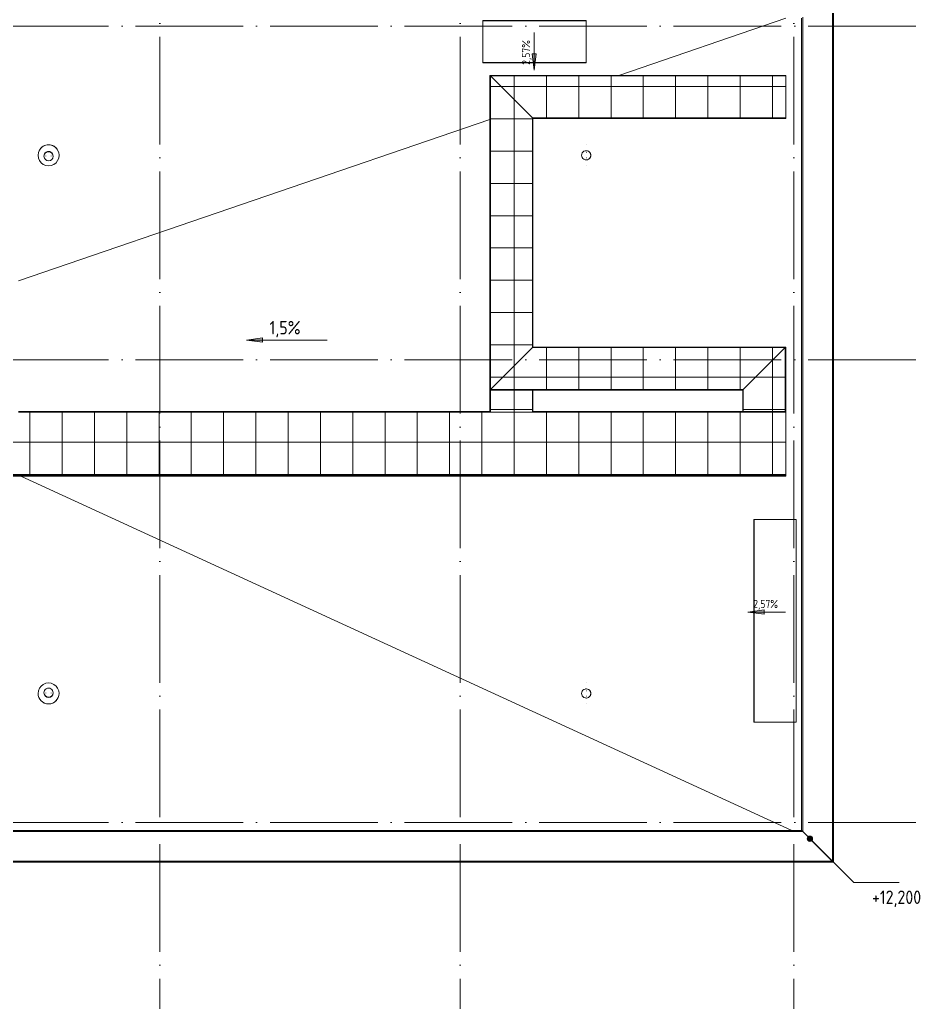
# Model space of a CAD drawing. Header units: millimetres. Extents: x -88595 to 880822, y -1054509 to -148035.
# Drawn here: x 556376 to 573116, y -286192 to -267932 of the extents above; entities that cross this region are included whole.
import ezdxf

# ---------------------------------------------------------------- set-up
doc = ezdxf.new("R2010")
doc.units = ezdxf.units.MM
doc.linetypes.add('ADSK_Линия сетки', pattern=[25, 20, -2.5, 0, -2.5])
for name, color, linetype, lineweight in [('Крыша', 7, 'Continuous', 9), ('Оборудование', 7, 'Continuous', 18), ('Ограждение', 7, 'Continuous', 9), ('Оси', 7, 'Continuous', 9), ('Отметки', 7, 'Continuous', 9), ('Размеры', 7, 'Continuous', 9), ('Стены внутренние', 7, 'Continuous', 18), ('Стены наружные', 7, 'Continuous', 18)]:
    doc.layers.add(name, color=color, linetype=linetype, lineweight=lineweight)
doc.styles.add('GOST Common_2', font='GOST_Common.ttf', dxfattribs={"width": 0.9, "height": 350})
doc.styles.add('GOST Common_5', font='GOST_Common.ttf', dxfattribs={"width": 0.9, "height": 5})
pattern_1 = [(0, (548766.5, 663825.2), (0, 600), []), (90, (548766.5, 663825.2), (-600, 4e-14), [])]

# ---------------------------------------------------------------- blocks, each defined once
blk = doc.blocks.new('Кровля')
at = {"layer": 'Ограждение'}
h = blk.add_hatch(dxfattribs=at)
h.set_pattern_fill('FP_74', color=256, style=0, pattern_type=2)
h.set_pattern_definition([(0, (562717.2, 663825.2), (0, 600), []), (90, (562717.2, 663825.2), (-424.264, 3e-14), [])])
h.paths.add_polyline_path([(577382, 651622), (577392, 651632), (577392, 657460), (577382, 657470), (577382, 651632)])
h = blk.add_hatch(dxfattribs=at)
h.set_pattern_fill('FP_77', color=256, style=0, pattern_type=2)
h.set_pattern_definition([(0, (548766.5, 661004.54), (0, 424.264), []), (90, (548766.5, 661004.54), (-600, 4e-14), [])])
h.paths.add_polyline_path([(582806, 657460), (582882, 657460), (582882, 657470), (577382, 657470), (577392, 657460), (582434, 657460)])
h = blk.add_hatch(dxfattribs=at)
h.set_pattern_fill('FP_25', color=256, style=0, pattern_type=2)
h.set_pattern_definition(pattern_1)
h.paths.add_polyline_path([(577392, 651632), (578172, 652412), (578172, 656680), (577392, 657460), (577392, 651796)])
h = blk.add_hatch(dxfattribs=at)
h.set_pattern_fill('FP_18', color=256, style=0, pattern_type=2)
h.set_pattern_definition(pattern_1)
h.paths.add_polyline_path([(582062, 656680), (582882, 656680), (582882, 657460), (577392, 657460), (578172, 656680), (581690, 656680)])
h = blk.add_hatch(dxfattribs=at)
h.set_pattern_fill('FP_75', color=256, style=0, pattern_type=2)
h.set_pattern_definition([(0, (563831.2, 663825.2), (0, 600), []), (90, (563831.2, 663825.2), (-424.264, 3e-14), [])])
h.paths.add_polyline_path([(578172, 652412), (578182, 652422), (578182, 656670), (578172, 656680), (578172, 652422)])
h = blk.add_hatch(dxfattribs=at)
h.set_pattern_fill('FP_76', color=256, style=0, pattern_type=2)
h.set_pattern_definition([(0, (548766.5, 659890.54), (0, 424.264), []), (90, (548766.5, 659890.54), (-600, 4e-14), [])])
h.paths.add_polyline_path([(582882, 656670), (582882, 656680), (578172, 656680), (578182, 656670), (582806, 656670)])
h = blk.add_hatch(dxfattribs=at)
h.set_pattern_fill('FP_25', color=256, style=0, pattern_type=2)
h.set_pattern_definition(pattern_1)
h.paths.add_polyline_path([(580573, 651632), (582092, 651632), (582872, 652412), (578172, 652412), (577392, 651632), (580201, 651632)])
h = blk.add_hatch(dxfattribs=at)
h.set_pattern_fill('FP_73', color=256, style=0, pattern_type=2)
h.set_pattern_definition([(0, (548766.5, 658480.84), (0, 424.264), []), (90, (548766.5, 658480.84), (-600, 4e-14), [])])
h.paths.add_polyline_path([(580945, 652412), (582872, 652412), (582882, 652422), (578182, 652422), (578172, 652412), (580573, 652412)])
h = blk.add_hatch(dxfattribs=at)
h.set_pattern_fill('FP_18', color=256, style=0, pattern_type=2)
h.set_pattern_definition(pattern_1)
h.paths.add_polyline_path([(582649, 651222), (582872, 651222), (582872, 652412), (582092, 651632), (582092, 651222), (582614, 651222)])
h = blk.add_hatch(dxfattribs=at)
h.set_pattern_fill('FP_71', color=256, style=0, pattern_type=2)
h.set_pattern_definition([(0, (566181.2, 663825.2), (0, 600), []), (90, (566181.2, 663825.2), (-424.264, 3e-14), [])])
h.paths.add_polyline_path([(582882, 651222), (582882, 652422), (582872, 652412), (582872, 651222)])
h = blk.add_hatch(dxfattribs=at)
h.set_pattern_fill('FP_72', color=256, style=0, pattern_type=2)
h.set_pattern_definition([(0, (548766.5, 657366.84), (0, 424.264), []), (90, (548766.5, 657366.84), (-600, 4e-14), [])])
h.paths.add_polyline_path([(579085, 651622), (582082, 651622), (582092, 651632), (577392, 651632), (577382, 651622), (578898, 651622)])
h = blk.add_hatch(dxfattribs=at)
h.set_pattern_fill('FP_79', color=256, style=0, pattern_type=2)
h.set_pattern_definition([(0, (564672.2, 663825.2), (0, 600), []), (90, (564672.2, 663825.2), (-424.264, 3e-14), [])])
h.paths.add_polyline_path([(577382, 651212), (577392, 651212), (577392, 651622), (577382, 651622), (577382, 651222)])
h = blk.add_hatch(dxfattribs=at)
h.set_pattern_fill('FP_18', color=256, style=0, pattern_type=2)
h.set_pattern_definition(pattern_1)
h.paths.add_polyline_path([(577392, 651212), (578172, 651212), (578172, 651622), (577392, 651622), (577392, 651497)])
h = blk.add_hatch(dxfattribs=at)
h.set_pattern_fill('FP_78', color=256, style=0, pattern_type=2)
h.set_pattern_definition([(0, (561876.2, 663825.2), (0, 600), []), (90, (561876.2, 663825.2), (-424.264, 3e-14), [])])
h.paths.add_polyline_path([(578182, 651212), (578182, 651622), (578172, 651622), (578172, 651212)])
h = blk.add_hatch(dxfattribs=at)
h.set_pattern_fill('FP_70', color=256, style=0, pattern_type=2)
h.set_pattern_definition([(0, (565067.2, 663825.2), (0, 600), []), (90, (565067.2, 663825.2), (-424.264, 3e-14), [])])
h.paths.add_polyline_path([(582082, 651222), (582092, 651222), (582092, 651632), (582082, 651622), (582082, 651497)])
h = blk.add_hatch(dxfattribs=at)
h.set_pattern_fill('FP_67', color=256, style=0, pattern_type=2)
h.set_pattern_definition([(0, (548766.5, 655870.84), (0, 424.264), []), (90, (548766.5, 655870.84), (-600, 4e-14), [])])
h.paths.add_polyline_path([(564082, 651212), (567823, 651212), (567823, 651222), (564092, 651222)])
h.paths.add_polyline_path([(582872, 651212), (582882, 651212), (582882, 651222), (578182, 651222), (578182, 651212), (582806, 651212)])
h.paths.add_polyline_path([(571270, 651212), (577382, 651212), (577382, 651222), (568623, 651222), (568623, 651212), (570897, 651212)])
h = blk.add_hatch(dxfattribs=at)
h.set_pattern_fill('FP_68', color=256, style=0, pattern_type=2)
h.set_pattern_definition([(0, (548766.5, 663815.2), (0, 600), []), (90, (548766.5, 663815.2), (-600, 4e-14), [])])
h.paths.add_polyline_path([(573130, 650032), (582882, 650032), (582882, 651212), (564082, 651212), (564082, 650032), (572758, 650032)])
h = blk.add_hatch(dxfattribs=at)
h.set_pattern_fill('FP_69', color=256, style=0, pattern_type=2)
h.set_pattern_definition([(0, (548766.5, 658566.84), (0, 424.264), []), (90, (548766.5, 658566.84), (-600, 4e-14), [])])
h.paths.add_polyline_path([(572758, 650022), (582882, 650022), (582882, 650032), (564082, 650032), (564092, 650022), (572572, 650022)])
at = {"layer": 'Отметки'}
h = blk.add_hatch(color=256, dxfattribs=at)
edge = h.paths.add_edge_path()
edge.add_arc((583331, 643285), 50, 0, 360)
at = {"layer": 'Размеры'}
for points in [[(578205, 657567), (578245, 657867), (578166, 657867)], [(572857, 652550), (573157, 652511), (573157, 652590)], [(582179, 647497), (582479, 647458), (582479, 647537)]]:
    blk.add_hatch(color=256, dxfattribs=at).paths.add_polyline_path(points)
at = {"layer": 'Крыша'}
for p, q in [((577251, 658486), (579169, 658486)), ((577251, 657707), (577251, 658486)), ((579169, 658486), (579169, 657707)), ((579781, 657470), (582880, 658531)), ((579169, 657707), (577251, 657707)), ((568623, 653649), (577382, 656648)), ((582995, 643440), (568665, 650022)), ((568665, 650022), (582995, 643440)), ((582293, 645452), (582293, 649215)), ((582293, 649215), (583073, 649215)), ((583073, 649215), (583073, 645452)), ((583073, 645452), (582293, 645452))]:
    blk.add_line(p, q, dxfattribs=at)
at = {"layer": 'Оборудование'}
for p, q in [((579180, 656180), (579180, 656180)), ((568986, 655985), (568986, 655985)), ((569096, 655971), (569096, 655966)), ((569131, 655975), (569131, 655971)), ((569231, 655971), (569231, 655975)), ((569266, 655966), (569266, 655971)), ((569376, 655985), (569376, 655985)), ((579175, 656070), (579173, 656070)), ((579173, 655900), (579175, 655900)), ((579176, 656035), (579175, 656035)), ((579175, 655935), (579176, 655935)), ((579180, 655790), (579180, 655790)), ((579175, 646070), (579173, 646070)), ((579180, 646180), (579180, 646180)), ((568986, 645985), (568986, 645985)), ((569096, 645998), (569096, 645994)), ((569131, 645994), (569131, 645992)), ((569231, 645992), (569231, 645994)), ((569266, 645994), (569266, 645998)), ((569376, 645985), (569376, 645985)), ((579173, 645900), (579175, 645900)), ((579176, 646035), (579175, 646035)), ((579175, 645935), (579176, 645935)), ((579180, 645790), (579180, 645790))]:
    blk.add_line(p, q, dxfattribs=at)
for centre, major_axis, ratio, start_param, end_param in [((569181, 655985), (195, 0), 0.999038, 0, 3.141593), ((569181, 655985), (195, 0), 0.999038, 0.483322, 2.658271), ((569181, 655985), (-195, 0), 0.999038, 0, 3.141593), ((569181, 655971), (85, 0), 0.999038, 0, 3.141593), ((569181, 655966), (85, 0), 0.999038, 0, 3.141593), ((569181, 655966), (85, 0), 0.999038, 3.141593, 6.283185), ((579173, 655985), (0, 85), 0.99988, 4.712389, 7.853982), ((579173, 655985), (0, 85), 0.99988, 1.570796, 4.712389), ((579175, 655985), (0, 85), 0.99988, 4.712389, 6.457718), ((579175, 655985), (0, 85), 0.99988, 2.96706, 4.712389), ((569181, 645985), (195, 0), 0.999598, 0, 3.141593), ((569181, 645998), (85, 0), 0.999598, 0, 3.141593), ((579173, 645985), (0, 85), 0.99988, 4.712389, 7.853982), ((579175, 645985), (0, 85), 0.99988, 4.712389, 6.457718), ((569181, 645985), (195, 0), 0.999598, 3.141593, 6.283185), ((569181, 645985), (195, 0), 0.999598, 3.866576, 5.558202), ((569181, 645998), (85, 0), 0.999598, 3.141593, 6.283185), ((569181, 645994), (85, 0), 0.999598, 3.141593, 6.283185), ((579173, 645985), (0, 85), 0.99988, 1.570796, 4.712389), ((579175, 645985), (0, 85), 0.99988, 2.96706, 4.712389)]:
    blk.add_ellipse(centre, major_axis=major_axis, ratio=ratio, start_param=start_param, end_param=end_param, dxfattribs=at)
at = {"layer": 'Ограждение'}
for p, q in [((583748, 642868), (583748, 659102)), ((583769, 642847), (583769, 659124)), ((583176, 643440), (583176, 658531)), ((583198, 643418), (583198, 658552)), ((577382, 651622), (577382, 657470)), ((577392, 657460), (577382, 657470)), ((582882, 657470), (577382, 657470)), ((577392, 651632), (577392, 657460)), ((578172, 656680), (577392, 657460)), ((582882, 657460), (577392, 657460)), ((582882, 657470), (582882, 657460)), ((582882, 657460), (582882, 656680)), ((578172, 652412), (578172, 656680)), ((578182, 656670), (578172, 656680)), ((582882, 656680), (578172, 656680)), ((578182, 652422), (578182, 656670)), ((582882, 656670), (578182, 656670)), ((582882, 656680), (582882, 656670)), ((578172, 652412), (577392, 651632)), ((578182, 652422), (578172, 652412)), ((582872, 652412), (578172, 652412)), ((582882, 652422), (578182, 652422)), ((582872, 652412), (582092, 651632)), ((582882, 652422), (582872, 652412)), ((582872, 651222), (582872, 652412)), ((582882, 651222), (582882, 652422)), ((577392, 651632), (577382, 651622)), ((577382, 651622), (577392, 651622)), ((577382, 651622), (577382, 651212)), ((582092, 651632), (577392, 651632)), ((577392, 651622), (578172, 651622)), ((577392, 651622), (577392, 651212)), ((578172, 651622), (578182, 651622)), ((578172, 651622), (578172, 651212)), ((582082, 651622), (578182, 651622)), ((578182, 651622), (578182, 651212)), ((582092, 651632), (582082, 651622)), ((582082, 651222), (582082, 651622)), ((582092, 651222), (582092, 651632)), ((568623, 651222), (577382, 651222)), ((568623, 651212), (577382, 651212)), ((577392, 651212), (577382, 651212)), ((578172, 651212), (577392, 651212)), ((578182, 651212), (578172, 651212)), ((578182, 651222), (582082, 651222)), ((578182, 651212), (582882, 651212)), ((582092, 651222), (582082, 651222)), ((582872, 651222), (582092, 651222)), ((582882, 651222), (582872, 651222)), ((582882, 651222), (582882, 651212)), ((582882, 651212), (582882, 650032)), ((564082, 650032), (582882, 650032)), ((567021, 650022), (582882, 650022)), ((582882, 650032), (582882, 650022)), ((516105, 643440), (583176, 643440)), ((516105, 643418), (583198, 643418)), ((583198, 643418), (583176, 643440)), ((583176, 643440), (583198, 643418)), ((583748, 642868), (583198, 643418)), ((583198, 643418), (583748, 642868)), ((514692, 642847), (583769, 642847)), ((514714, 642868), (583748, 642868)), ((583769, 642847), (583748, 642868)), ((583748, 642868), (583769, 642847))]:
    blk.add_line(p, q, dxfattribs=at)
at = {"layer": 'Оси', "linetype": 'ADSK_Линия сетки', "ltscale": 100}
for p, q in [((571251, 660685), (571251, 629959)), ((576831, 660685), (576831, 629959)), ((583031, 660685), (583031, 629959)), ((585298, 658385), (508358, 658385)), ((585298, 652185), (508358, 652185)), ((585298, 643585), (508358, 643585))]:
    blk.add_line(p, q, dxfattribs=at)
at = {"layer": 'Отметки', "lineweight": 20}
for p, q in [((583331, 643285), (584144, 642472)), ((584144, 642472), (584992, 642472))]:
    blk.add_line(p, q, dxfattribs=at)
at = {"layer": 'Отметки'}
blk.add_circle((583331, 643285), 50, dxfattribs=at)
at = {"layer": 'Размеры', "lineweight": 20}
for p, q in [((578205, 658267), (578205, 657567)), ((574357, 652550), (572857, 652550)), ((582879, 647497), (582179, 647497))]:
    blk.add_line(p, q, dxfattribs=at)
at = {"layer": 'Размеры'}
for p, q in [((578245, 657867), (578166, 657867)), ((578166, 657867), (578205, 657567)), ((578205, 657567), (578245, 657867)), ((573157, 652590), (572857, 652550)), ((572857, 652550), (573157, 652511)), ((573157, 652511), (573157, 652590)), ((582479, 647537), (582179, 647497)), ((582479, 647458), (582479, 647537)), ((582179, 647497), (582479, 647458))]:
    blk.add_line(p, q, dxfattribs=at)
at = {"layer": 'Стены внутренние'}
for p, q in [((577249, 657705), (577249, 658488)), ((577249, 658488), (579171, 658488)), ((577251, 658488), (577251, 658486)), ((579169, 658486), (579169, 658488)), ((579171, 658488), (579171, 657705)), ((577249, 657707), (577251, 657707)), ((579171, 657705), (577249, 657705)), ((579169, 657707), (579171, 657707)), ((582291, 649217), (583075, 649217)), ((582291, 645450), (582291, 649217)), ((582291, 649215), (582293, 649215)), ((583075, 649215), (583073, 649215)), ((583075, 649217), (583075, 645450)), ((582293, 645452), (582291, 645452)), ((583075, 645450), (582291, 645450)), ((583073, 645452), (583073, 645450))]:
    blk.add_line(p, q, dxfattribs=at)
at = {"layer": 'Стены наружные'}
blk.add_line((582293, 645452), (582293, 649215), dxfattribs=at)
at = {"layer": 'Отметки', "style": 'GOST Common_2', "width": 0.9}
blk.add_text('+12,200', height=250, dxfattribs=at).set_placement((584484, 642073))
at = {"layer": 'Размеры', "width": 0.9}
for s, height, rotation, style, p in [('2,57%%%', 150, 90, 'GOST Common_5', (578129, 657666)), ('1,5%%%', 250, 360, 'GOST Common_2', (573288, 652657)), ('2,57%%%', 150, 360, 'GOST Common_5', (582278, 647573))]:
    blk.add_text(s, height=height, rotation=rotation, dxfattribs=dict(at, style=style)).set_placement(p)

msp = doc.modelspace()

# ---------------------------------------------------------------- block references
at = {"layer": 'Оборудование', "color": 5, "true_color": 0x0000ff}
msp.add_blockref('Кровля', (-12267, -926437), dxfattribs=at)

doc.saveas('drawing.dxf')
